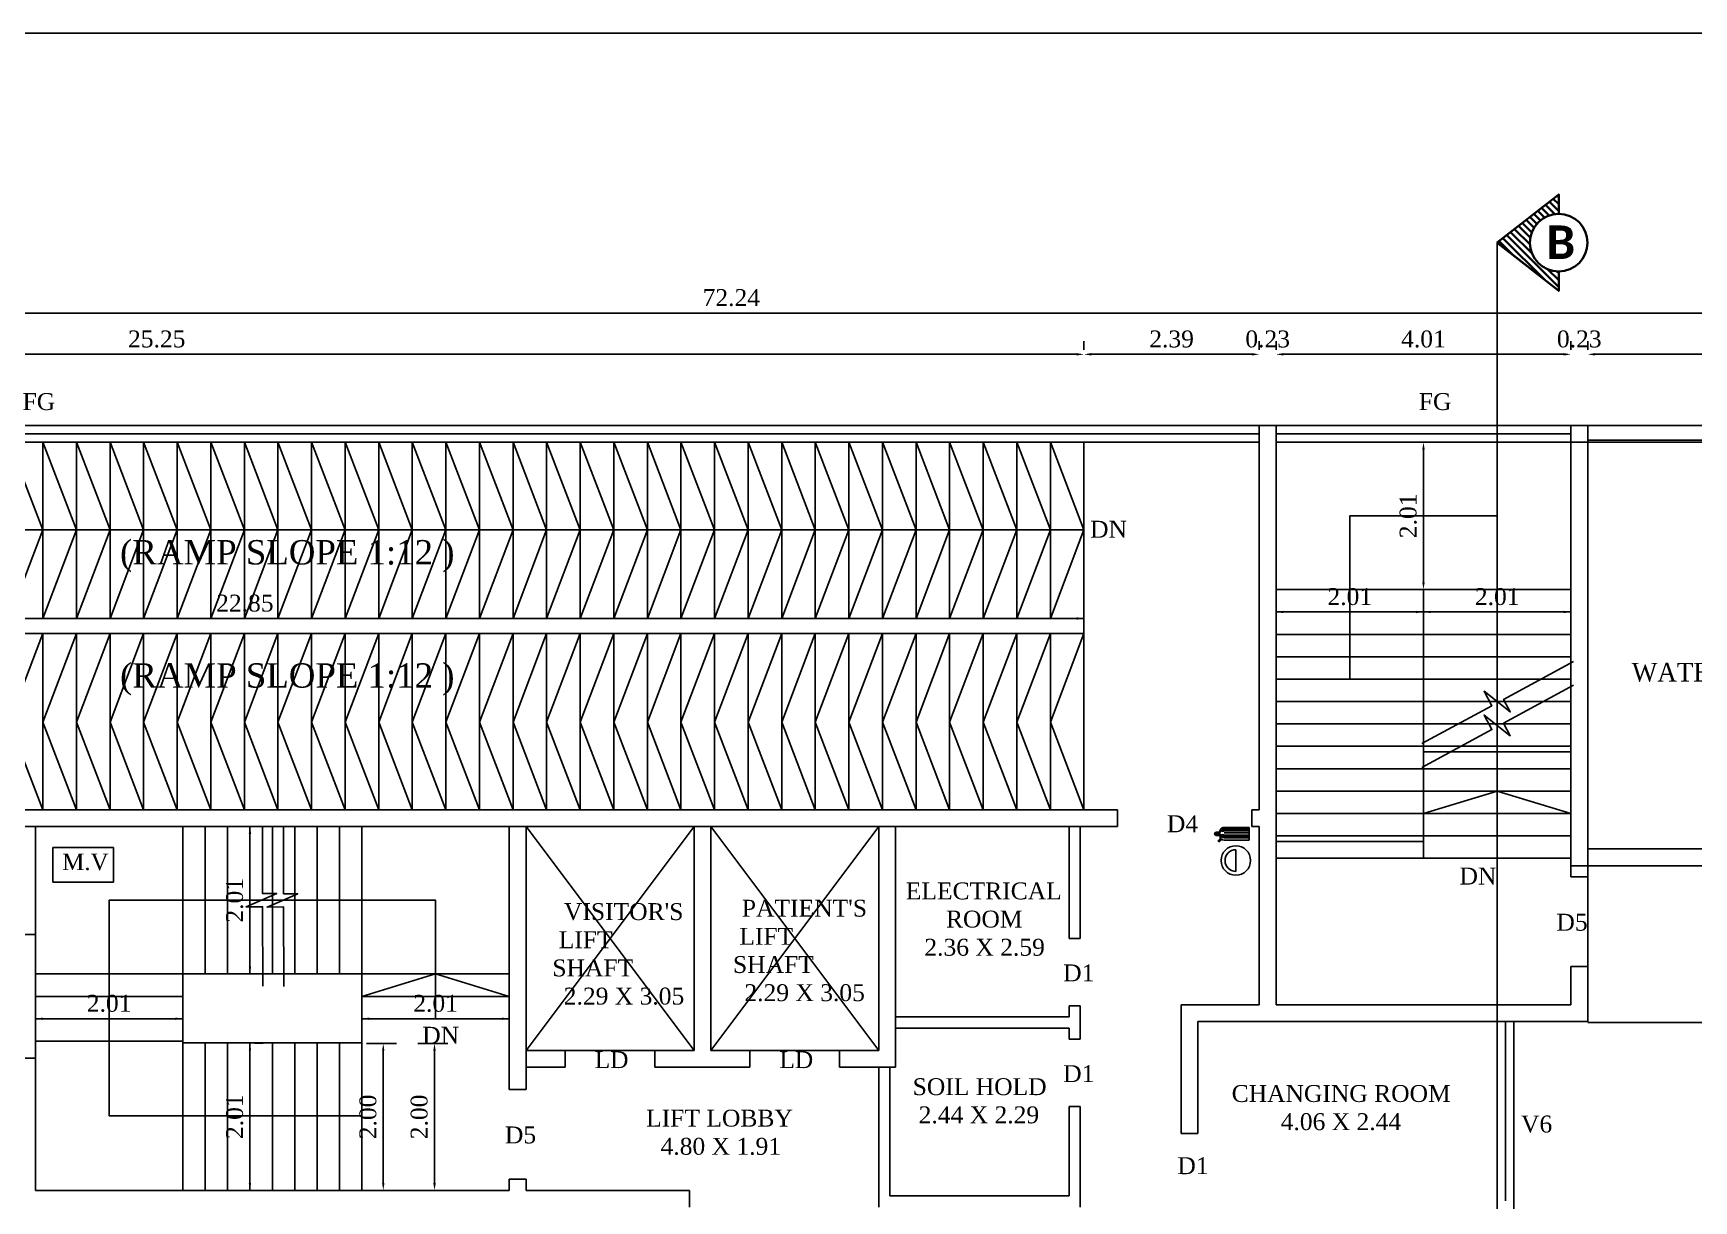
# Model space of a CAD drawing. Header units: metres. Extents: x 2754 to 3501, y 1112 to 1514.
# Drawn here: x 3246.18 to 3268.79, y 1430.01 to 1445.9 of the extents above; entities that cross this region are included whole.
import ezdxf
from ezdxf.enums import TextEntityAlignment as Align
from ezdxf.lldxf.tags import DXFTag

# ---------------------------------------------------------------- set-up
doc = ezdxf.new("R2010")
doc.units = ezdxf.units.M
for name, pattern in [('CENTER2', [1.125, 0.75, -0.125, 0.125, -0.125]), ('CONTINULUS', [0]), ('Demolished', [4.8, 3.2, -1.6])]:
    doc.linetypes.add(name, pattern=pattern)
for name, color, linetype in [('01-BRICK WALL', 1, 'Continuous'), ('A-WALL', 2, 'Continuous'), ('AR -DOOR', 2, 'Continuous'), ('AR-HIDDEN', 2, 'DASHED'), ('AR-THIN', 8, 'Continuous'), ('AR-WALL', 7, 'Continuous'), ('BLK_1_FLR_3_EXIT_WIDTH_DOOR', 2, 'Continuous'), ('BLK_1_FLR_4_BLT_UP_AREA', 1, 'Continuous'), ('BLK_1_FLR_4_EXIT_WIDTH_STAIR', 1, 'Continuous'), ('BLK_1_FLR_4_FIRESTAIR_1', 1, 'Continuous'), ('BLK_1_FLR_4_LIFT_1', 30, 'Continuous'), ('BLK_1_FLR_4_LIFT_2', 30, 'Continuous'), ('FLOOR-BF1', 7, 'Continuous'), ('WATER_TANK_CALCULATION', 150, 'Continuous')]:
    doc.layers.add(name, color=color, linetype=linetype)
doc.layers.add('Wall', color=4, linetype='Continuous', lineweight=35)
doc.styles.add('ANAND', font='times.ttf')
doc.styles.add('B', font='romantic.ttf')
doc.styles.add('ED', font='romantic.ttf', dxfattribs={"width": 0.96})
doc.styles.add('MtXpl_Calibri', font='calibrib.ttf')
tags = doc.linetypes.add('DASHED', pattern=[0.75, 0.5, -0.25]).pattern_tags.tags
tags[6:7] = [DXFTag(74, 4), DXFTag(75, 0), DXFTag(340, '0'), DXFTag(46, 1.0), DXFTag(50, 0.0), DXFTag(44, 0.0), DXFTag(45, 0.0)]
tags[4:5] = [DXFTag(74, 4), DXFTag(75, 0), DXFTag(340, '0'), DXFTag(46, 1.0), DXFTag(50, 0.0), DXFTag(44, 0.0), DXFTag(45, 0.0)]
doc.dimstyles.new('V1', dxfattribs={"dimtxt": 0.23, "dimasz": 0.1, "dimexe": 0.18, "dimexo": 0.0625, "dimgap": 0.09, "dimtad": 1, "dimzin": 0, "dimdsep": 46, "dimtxsty": 'ANAND', "dimcen": 0.09, "dimadec": 0, "dimazin": 0, "dimtfac": 1, "dimtix": 1, "dimtofl": 0, "dimtmove": 2, "dimatfit": 0, "dimfxl": 0, "dimtolj": 1, "dimtzin": 0, "dimarcsym": 0})

# ---------------------------------------------------------------- blocks, each defined once
blk = doc.blocks.new('*D198')
at = {"color": 0, "lineweight": -2}
for p, q in [((3235.239, 1441.595), (3235.239, 1441.712)), ((3260.487, 1441.595), (3260.487, 1441.712)), ((3235.339, 1441.532), (3260.387, 1441.532))]:
    blk.add_line(p, q, dxfattribs=at)
at = {"color": 0}
for points in [[(3235.339, 1441.549), (3235.339, 1441.515), (3235.239, 1441.532)], [(3260.387, 1441.549), (3260.387, 1441.515), (3260.487, 1441.532)]]:
    blk.add_solid(points, dxfattribs=at)
at = {"layer": 'Defpoints', "color": 0}
for p in [(3235.239, 1441.532), (3260.487, 1441.532), (3260.487, 1441.532)]:
    blk.add_point(p, dxfattribs=at)
at = {"color": 0, "insert": (3247.863, 1441.739), "char_height": 0.23, "attachment_point": 5, "style": 'ANAND'}
blk.add_mtext('\\A1;25.25', dxfattribs=at)
blk = doc.blocks.new('*D199')
at = {"color": 0, "lineweight": -2}
for p, q in [((3260.487, 1441.595), (3260.487, 1441.712)), ((3262.874, 1441.595), (3262.874, 1441.712)), ((3260.587, 1441.532), (3262.774, 1441.532))]:
    blk.add_line(p, q, dxfattribs=at)
at = {"color": 0}
for points in [[(3260.587, 1441.549), (3260.587, 1441.515), (3260.487, 1441.532)], [(3262.774, 1441.549), (3262.774, 1441.515), (3262.874, 1441.532)]]:
    blk.add_solid(points, dxfattribs=at)
at = {"layer": 'Defpoints', "color": 0}
for p in [(3260.487, 1441.532), (3262.874, 1441.532), (3262.874, 1441.532)]:
    blk.add_point(p, dxfattribs=at)
at = {"color": 0, "insert": (3261.68, 1441.739), "char_height": 0.23, "attachment_point": 5, "style": 'ANAND'}
blk.add_mtext('\\A1;2.39', dxfattribs=at)
blk = doc.blocks.new('*D200')
at = {"color": 0, "lineweight": -2}
for p, q in [((3262.874, 1441.595), (3262.874, 1441.712)), ((3263.103, 1441.595), (3263.103, 1441.712)), ((3262.774, 1441.532), (3262.674, 1441.532)), ((3263.203, 1441.532), (3263.303, 1441.532))]:
    blk.add_line(p, q, dxfattribs=at)
at = {"color": 0}
for points in [[(3262.774, 1441.549), (3262.774, 1441.515), (3262.874, 1441.532)], [(3263.203, 1441.549), (3263.203, 1441.515), (3263.103, 1441.532)]]:
    blk.add_solid(points, dxfattribs=at)
at = {"layer": 'Defpoints', "color": 0}
for p in [(3262.874, 1441.532), (3263.103, 1441.532), (3263.103, 1441.532)]:
    blk.add_point(p, dxfattribs=at)
at = {"color": 0, "insert": (3262.988, 1441.739), "char_height": 0.23, "attachment_point": 5, "style": 'ANAND'}
blk.add_mtext('\\A1;0.23', dxfattribs=at)
blk = doc.blocks.new('*D201')
at = {"color": 0, "lineweight": -2}
for p, q in [((3263.103, 1441.595), (3263.103, 1441.712)), ((3267.116, 1441.595), (3267.116, 1441.712)), ((3263.203, 1441.532), (3267.016, 1441.532))]:
    blk.add_line(p, q, dxfattribs=at)
at = {"color": 0}
for points in [[(3263.203, 1441.549), (3263.203, 1441.515), (3263.103, 1441.532)], [(3267.016, 1441.549), (3267.016, 1441.515), (3267.116, 1441.532)]]:
    blk.add_solid(points, dxfattribs=at)
at = {"layer": 'Defpoints', "color": 0}
for p in [(3263.103, 1441.532), (3267.116, 1441.532), (3267.116, 1441.532)]:
    blk.add_point(p, dxfattribs=at)
at = {"color": 0, "insert": (3265.109, 1441.739), "char_height": 0.23, "attachment_point": 5, "style": 'ANAND'}
blk.add_mtext('\\A1;4.01', dxfattribs=at)
blk = doc.blocks.new('*D202')
at = {"color": 0, "lineweight": -2}
for p, q in [((3267.116, 1441.595), (3267.116, 1441.712)), ((3267.345, 1441.595), (3267.345, 1441.712)), ((3267.016, 1441.532), (3266.916, 1441.532)), ((3267.445, 1441.532), (3267.545, 1441.532))]:
    blk.add_line(p, q, dxfattribs=at)
at = {"color": 0}
for points in [[(3267.016, 1441.549), (3267.016, 1441.515), (3267.116, 1441.532)], [(3267.445, 1441.549), (3267.445, 1441.515), (3267.345, 1441.532)]]:
    blk.add_solid(points, dxfattribs=at)
at = {"layer": 'Defpoints', "color": 0}
for p in [(3267.116, 1441.532), (3267.345, 1441.532), (3267.345, 1441.532)]:
    blk.add_point(p, dxfattribs=at)
at = {"color": 0, "insert": (3267.23, 1441.739), "char_height": 0.23, "attachment_point": 5, "style": 'ANAND'}
blk.add_mtext('\\A1;0.23', dxfattribs=at)
blk = doc.blocks.new('*D203')
at = {"color": 0, "lineweight": -2}
for p, q in [((3267.345, 1441.595), (3267.345, 1441.712)), ((3291.602, 1441.595), (3291.602, 1441.712)), ((3267.445, 1441.532), (3291.502, 1441.532))]:
    blk.add_line(p, q, dxfattribs=at)
at = {"color": 0}
for points in [[(3267.445, 1441.549), (3267.445, 1441.515), (3267.345, 1441.532)], [(3291.502, 1441.549), (3291.502, 1441.515), (3291.602, 1441.532)]]:
    blk.add_solid(points, dxfattribs=at)
at = {"layer": 'Defpoints', "color": 0}
for p in [(3267.345, 1441.532), (3291.602, 1441.532), (3291.602, 1441.532)]:
    blk.add_point(p, dxfattribs=at)
at = {"color": 0, "insert": (3279.473, 1441.739), "char_height": 0.23, "attachment_point": 5, "style": 'ANAND'}
blk.add_mtext('\\A1;24.26', dxfattribs=at)
blk = doc.blocks.new('*D205')
at = {"color": 0, "lineweight": -2}
for p, q in [((3219.567, 1442.157), (3219.567, 1442.274)), ((3291.805, 1442.157), (3291.805, 1442.274)), ((3219.667, 1442.094), (3291.705, 1442.094))]:
    blk.add_line(p, q, dxfattribs=at)
at = {"color": 0}
for points in [[(3219.667, 1442.111), (3219.667, 1442.078), (3219.567, 1442.094)], [(3291.705, 1442.111), (3291.705, 1442.078), (3291.805, 1442.094)]]:
    blk.add_solid(points, dxfattribs=at)
at = {"layer": 'Defpoints', "color": 0}
for p in [(3219.567, 1442.094), (3291.805, 1442.094), (3291.805, 1442.094)]:
    blk.add_point(p, dxfattribs=at)
at = {"color": 0, "insert": (3255.686, 1442.302), "char_height": 0.23, "attachment_point": 5, "style": 'ANAND'}
blk.add_mtext('\\A1;72.24', dxfattribs=at)
blk = doc.blocks.new('*D420')
at = {"color": 0, "lineweight": -2}
for p, q in [((3263.103, 1438.087), (3263.103, 1438.205)), ((3265.109, 1438.087), (3265.109, 1438.205)), ((3265.009, 1438.025), (3263.203, 1438.025))]:
    blk.add_line(p, q, dxfattribs=at)
at = {"color": 0}
for points in [[(3263.203, 1438.041), (3263.203, 1438.008), (3263.103, 1438.025)], [(3265.009, 1438.041), (3265.009, 1438.008), (3265.109, 1438.025)]]:
    blk.add_solid(points, dxfattribs=at)
at = {"layer": 'Defpoints', "color": 0}
for p in [(3263.103, 1438.025), (3263.103, 1438.025), (3265.109, 1438.025)]:
    blk.add_point(p, dxfattribs=at)
at = {"color": 0, "insert": (3264.106, 1438.232), "char_height": 0.23, "attachment_point": 5, "style": 'ANAND'}
blk.add_mtext('\\A1;2.01', dxfattribs=at)
blk = doc.blocks.new('*D421')
at = {"color": 0, "lineweight": -2}
for p, q in [((3265.109, 1438.087), (3265.109, 1438.205)), ((3267.116, 1438.087), (3267.116, 1438.205)), ((3265.209, 1438.025), (3267.016, 1438.025))]:
    blk.add_line(p, q, dxfattribs=at)
at = {"color": 0}
for points in [[(3265.209, 1438.041), (3265.209, 1438.008), (3265.109, 1438.025)], [(3267.016, 1438.041), (3267.016, 1438.008), (3267.116, 1438.025)]]:
    blk.add_solid(points, dxfattribs=at)
at = {"layer": 'Defpoints', "color": 0}
for p in [(3265.109, 1438.025), (3267.116, 1438.025), (3267.116, 1438.025)]:
    blk.add_point(p, dxfattribs=at)
at = {"color": 0, "insert": (3266.113, 1438.232), "char_height": 0.23, "attachment_point": 5, "style": 'ANAND'}
blk.add_mtext('\\A1;2.01', dxfattribs=at)
blk = doc.blocks.new('*D422')
at = {"color": 0, "lineweight": -2}
for p, q in [((3265.109, 1438.429), (3265.109, 1440.236)), ((3265.172, 1440.336), (3265.289, 1440.336)), ((3265.172, 1438.329), (3265.289, 1438.329))]:
    blk.add_line(p, q, dxfattribs=at)
at = {"color": 0}
for points in [[(3265.093, 1440.236), (3265.126, 1440.236), (3265.109, 1440.336)], [(3265.093, 1438.429), (3265.126, 1438.429), (3265.109, 1438.329)]]:
    blk.add_solid(points, dxfattribs=at)
at = {"layer": 'Defpoints', "color": 0}
for p in [(3265.109, 1440.336), (3265.109, 1440.336), (3265.109, 1438.329)]:
    blk.add_point(p, dxfattribs=at)
at = {"color": 0, "insert": (3264.902, 1439.333), "char_height": 0.23, "attachment_point": 5, "rotation": 90, "style": 'ANAND'}
blk.add_mtext('\\A1;2.01', dxfattribs=at)
blk = doc.blocks.new('*D423')
at = {"color": 0, "lineweight": -2}
for p, q in [((3249.133, 1432.057), (3249.133, 1430.251)), ((3249.195, 1432.157), (3249.313, 1432.157)), ((3249.195, 1430.151), (3249.313, 1430.151))]:
    blk.add_line(p, q, dxfattribs=at)
at = {"color": 0}
for points in [[(3249.116, 1432.057), (3249.149, 1432.057), (3249.133, 1432.157)], [(3249.116, 1430.251), (3249.149, 1430.251), (3249.133, 1430.151)]]:
    blk.add_solid(points, dxfattribs=at)
at = {"layer": 'Defpoints', "color": 0}
for p in [(3249.133, 1432.157), (3249.133, 1430.151), (3249.133, 1430.151)]:
    blk.add_point(p, dxfattribs=at)
at = {"color": 0, "insert": (3248.925, 1431.154), "char_height": 0.23, "attachment_point": 5, "rotation": 90, "style": 'ANAND'}
blk.add_mtext('\\A1;2.01', dxfattribs=at)
blk = doc.blocks.new('*D424')
at = {"color": 0, "lineweight": -2}
for p, q in [((3249.133, 1433.197), (3249.133, 1435.004)), ((3249.195, 1435.104), (3249.313, 1435.104)), ((3249.195, 1433.097), (3249.313, 1433.097))]:
    blk.add_line(p, q, dxfattribs=at)
at = {"color": 0}
for points in [[(3249.116, 1435.004), (3249.149, 1435.004), (3249.133, 1435.104)], [(3249.116, 1433.197), (3249.149, 1433.197), (3249.133, 1433.097)]]:
    blk.add_solid(points, dxfattribs=at)
at = {"layer": 'Defpoints', "color": 0}
for p in [(3249.133, 1435.104), (3249.133, 1435.104), (3249.133, 1433.097)]:
    blk.add_point(p, dxfattribs=at)
at = {"color": 0, "insert": (3248.925, 1434.1), "char_height": 0.23, "attachment_point": 5, "rotation": 90, "style": 'ANAND'}
blk.add_mtext('\\A1;2.01', dxfattribs=at)
blk = doc.blocks.new('*D425')
at = {"color": 0, "lineweight": -2}
for p, q in [((3246.212, 1432.55), (3246.212, 1432.667)), ((3248.218, 1432.55), (3248.218, 1432.667)), ((3248.118, 1432.487), (3246.312, 1432.487))]:
    blk.add_line(p, q, dxfattribs=at)
at = {"color": 0}
for points in [[(3246.312, 1432.504), (3246.312, 1432.471), (3246.212, 1432.487)], [(3248.118, 1432.504), (3248.118, 1432.471), (3248.218, 1432.487)]]:
    blk.add_solid(points, dxfattribs=at)
at = {"layer": 'Defpoints', "color": 0}
for p in [(3246.212, 1432.487), (3246.212, 1432.487), (3248.218, 1432.487)]:
    blk.add_point(p, dxfattribs=at)
at = {"color": 0, "insert": (3247.215, 1432.695), "char_height": 0.23, "attachment_point": 5, "style": 'ANAND'}
blk.add_mtext('\\A1;2.01', dxfattribs=at)
blk = doc.blocks.new('*D426')
at = {"color": 0, "lineweight": -2}
for p, q in [((3250.657, 1432.55), (3250.657, 1432.667)), ((3252.663, 1432.55), (3252.663, 1432.667)), ((3252.563, 1432.487), (3250.757, 1432.487))]:
    blk.add_line(p, q, dxfattribs=at)
at = {"color": 0}
for points in [[(3250.757, 1432.504), (3250.757, 1432.471), (3250.657, 1432.487)], [(3252.563, 1432.504), (3252.563, 1432.471), (3252.663, 1432.487)]]:
    blk.add_solid(points, dxfattribs=at)
at = {"layer": 'Defpoints', "color": 0}
for p in [(3250.657, 1432.487), (3250.657, 1432.487), (3252.663, 1432.487)]:
    blk.add_point(p, dxfattribs=at)
at = {"color": 0, "insert": (3251.66, 1432.695), "char_height": 0.23, "attachment_point": 5, "style": 'ANAND'}
blk.add_mtext('\\A1;2.01', dxfattribs=at)
blk = doc.blocks.new('*D430')
at = {"color": 0, "lineweight": -2}
for p, q in [((3237.639, 1437.998), (3237.639, 1438.116)), ((3260.487, 1437.998), (3260.487, 1438.116)), ((3237.739, 1437.936), (3260.387, 1437.936))]:
    blk.add_line(p, q, dxfattribs=at)
at = {"color": 0}
for points in [[(3237.739, 1437.953), (3237.739, 1437.919), (3237.639, 1437.936)], [(3260.387, 1437.953), (3260.387, 1437.919), (3260.487, 1437.936)]]:
    blk.add_solid(points, dxfattribs=at)
at = {"layer": 'Defpoints', "color": 0}
for p in [(3237.639, 1437.936, 0), (3260.487, 1437.936, 0), (3260.487, 1437.936)]:
    blk.add_point(p, dxfattribs=at)
at = {"color": 0, "insert": (3249.063, 1438.143), "char_height": 0.23, "attachment_point": 5, "style": 'ANAND'}
blk.add_mtext('\\A1;22.85', dxfattribs=at)
blk = doc.blocks.new('*D112')
at = {"layer": 'BLK_1_FLR_4_EXIT_WIDTH_STAIR', "color": 0, "lineweight": -2}
for p, q in [((3250.719, 1432.151), (3251.127, 1432.151)), ((3250.947, 1430.251), (3250.947, 1432.051)), ((3250.719, 1430.151), (3251.127, 1430.151))]:
    blk.add_line(p, q, dxfattribs=at)
at = {"layer": 'BLK_1_FLR_4_EXIT_WIDTH_STAIR', "color": 0}
for points in [[(3250.931, 1432.051), (3250.964, 1432.051), (3250.947, 1432.151)], [(3250.931, 1430.251), (3250.964, 1430.251), (3250.947, 1430.151)]]:
    blk.add_solid(points, dxfattribs=at)
at = {"layer": 'Defpoints', "color": 0}
for p in [(3250.657, 1432.151), (3250.947, 1432.151), (3250.657, 1430.151)]:
    blk.add_point(p, dxfattribs=at)
at = {"layer": 'BLK_1_FLR_4_EXIT_WIDTH_STAIR', "color": 0, "insert": (3250.74, 1431.151), "char_height": 0.23, "attachment_point": 5, "rotation": 90, "style": 'ANAND'}
blk.add_mtext('\\A1;2.00', dxfattribs=at)
blk = doc.blocks.new('*D113')
at = {"layer": 'BLK_1_FLR_3_EXIT_WIDTH_DOOR', "color": 0, "lineweight": -2}
for p, q in [((3251.417, 1432.151), (3251.825, 1432.151)), ((3251.645, 1430.251), (3251.645, 1432.051)), ((3251.417, 1430.151), (3251.825, 1430.151))]:
    blk.add_line(p, q, dxfattribs=at)
at = {"layer": 'BLK_1_FLR_3_EXIT_WIDTH_DOOR', "color": 0}
for points in [[(3251.628, 1432.051), (3251.662, 1432.051), (3251.645, 1432.151)], [(3251.628, 1430.251), (3251.662, 1430.251), (3251.645, 1430.151)]]:
    blk.add_solid(points, dxfattribs=at)
at = {"layer": 'Defpoints', "color": 0}
for p in [(3251.355, 1432.151), (3251.645, 1432.151), (3251.355, 1430.151)]:
    blk.add_point(p, dxfattribs=at)
at = {"layer": 'BLK_1_FLR_3_EXIT_WIDTH_DOOR', "color": 0, "insert": (3251.438, 1431.151), "char_height": 0.23, "attachment_point": 5, "rotation": 90, "style": 'ANAND'}
blk.add_mtext('\\A1;2.00', dxfattribs=at)

msp = doc.modelspace()

# ---------------------------------------------------------------- hatches: boundary and pattern name
at = {"layer": 'Wall', "linetype": 'CONTINULUS'}
h = msp.add_hatch(dxfattribs=at)
h.set_pattern_fill('ANSI31', color=256, scale=0.531441, angle=270)
h.set_pattern_definition([(315, (-5469.46789, 11424.50134), (0.04697319186, 0.04697319186), [])])
h.paths.add_polyline_path([(3266.95103, 1442.39425), (3266.95103, 1442.65997, -1), (3266.95103, 1443.44392), (3266.95103, 1443.70964), (3266.11265, 1443.05353)])

# ---------------------------------------------------------------- linework, layer by layer
at = {"linetype": 'CENTER2', "ltscale": 25}
msp.add_line((3266.11265, 1443.05037, 0), (3266.11265, 1416.02853, 0), dxfattribs=at)
for p, q in [((3262.33535, 1435.01048, 0), (3262.28714, 1435.01048, 0)), ((3262.33536, 1434.99831, 0), (3262.28714, 1434.9983, 0)), ((3262.33537, 1435.0262, 0), (3262.28716, 1435.0262, 0)), ((3262.33538, 1434.98262, 0), (3262.28716, 1434.98262, 0)), ((3262.34759, 1434.93973, 0), (3262.3137, 1434.90584, 0)), ((3262.3524, 1434.93427, 0), (3262.31875, 1434.90062, 0)), ((3262.35786, 1434.92946, 0), (3262.3238, 1434.8954, 0)), ((3262.33537, 1435.03347, 0), (3262.33538, 1434.97536, 0)), ((3262.39347, 1435.09158, 0), (3262.73818, 1435.09162, 0)), ((3262.39347, 1435.08428, 0), (3262.73818, 1435.08431, 0)), ((3262.39347, 1435.06723, 0), (3262.73818, 1435.06727, 0)), ((3262.39348, 1435.04654, 0), (3262.73819, 1435.04658, 0)), ((3262.39348, 1435.01733, 0), (3262.73819, 1435.01737, 0)), ((3262.39348, 1435.01733, 0), (3262.73819, 1435.01737, 0)), ((3262.39348, 1434.98812, 0), (3262.73819, 1434.98816, 0)), ((3262.39348, 1434.96743, 0), (3262.7382, 1434.96747, 0)), ((3262.39349, 1434.95039, 0), (3262.7382, 1434.95043, 0)), ((3262.39349, 1434.91726, 0), (3262.7382, 1434.9173, 0)), ((3262.7382, 1434.9173, 0), (3262.73818, 1435.09162, 0)), ((3262.3137, 1434.90584, 0), (3262.3238, 1434.8954, 0)), ((3262.55495, 1434.49357, 0), (3262.55492, 1434.78846, 0))]:
    msp.add_line(p, q)
at = {"color": 7, "elevation": 0}
for points in [[(3213.89741, 1445.90328), (3297.33367, 1445.90328), (3297.33367, 1377.14689), (3213.89741, 1377.14689)], [(3267.11595, 1440.33593), (3267.34455, 1440.33593), (3267.34455, 1440.56453), (3267.11595, 1440.56453)]]:
    msp.add_lwpolyline(points, close=True, dxfattribs=at)
at = {"color": 7, "linetype": 'Demolished'}
msp.add_lwpolyline([(3246.44802, 1434.82051), (3247.27674, 1434.82051), (3247.27674, 1434.34633), (3246.44802, 1434.34633)], close=True, dxfattribs=at)
msp.add_circle((3262.55494, 1434.64102, 0), 0.20074)
for centre, radius, start, end in [((3262.28716, 1435.00441, 0), 0.02179, 90.006042, 270.006042), ((3262.39348, 1435.03347, 0), 0.05811, 90.006042, 180.006042), ((3262.39348, 1434.97537, 0), 0.05811, 180.006042, 270.006042), ((3262.39348, 1435.03347, 0), 0.0508, 90.006042, 180.006042), ((3262.39348, 1435.00119, 0), 0.0508, 180.006042, 270.006042), ((3262.39348, 1435.03347, 0), 0.03376, 90.006042, 180.006042), ((3262.39348, 1435.00119, 0), 0.03376, 180.006042, 270.006042), ((3262.39348, 1435.03347, 0), 0.01307, 90.006042, 180.006042), ((3262.39348, 1435.00119, 0), 0.01307, 180.006042, 270.006042), ((3262.55494, 1434.64102, 0), 0.14745, 90.006042, 270.006042)]:
    msp.add_arc(centre, radius, start, end)
at = {"layer": 'A-WALL', "lineweight": 30}
msp.add_line((3262.28714, 1435.01048, 0), (3262.28714, 1434.9983, 0), dxfattribs=at)
at = {"layer": 'A-WALL'}
msp.add_line((3262.03705, 1430.92357, 0), (3261.80845, 1430.92357, 0), dxfattribs=at)
at = {"layer": 'AR -DOOR'}
for p, q in [((3262.87415, 1440.45023, 0), (3235.23895, 1440.45023, 0)), ((3263.10275, 1440.45023, 0), (3267.11595, 1440.45023, 0)), ((3266.2264, 1430.00917, 0), (3266.2264, 1432.44757, 0))]:
    msp.add_line(p, q, dxfattribs=at)
at = {"layer": 'AR-HIDDEN', "ltscale": 0.25}
for p, q in [((3252.89195, 1435.10353, 0), (3255.17795, 1432.05553, 0)), ((3252.89195, 1432.05553, 0), (3255.17795, 1435.10353, 0)), ((3257.69255, 1435.10353, 0), (3255.40655, 1432.05553, 0)), ((3257.69255, 1432.05553, 0), (3255.40655, 1435.10353, 0))]:
    msp.add_line(p, q, dxfattribs=at)
at = {"layer": 'AR-HIDDEN', "ltscale": 5}
msp.add_line((3277.78395, 1432.43653, 0), (3267.34455, 1432.43653, 0), dxfattribs=at)
at = {"layer": 'AR-HIDDEN', "ltscale": 5, "elevation": 0}
for points in [[(3273.82328, 1434.57013), (3267.11595, 1434.57013), (3267.11595, 1440.56453), (3273.82328, 1440.56453)], [(3269.78295, 1434.79873), (3267.34455, 1434.79873), (3267.34455, 1440.33593), (3273.59468, 1440.33593)]]:
    msp.add_lwpolyline(points, dxfattribs=at)
at = {"layer": 'AR-THIN'}
for p, q in [((3235.23895, 1440.56453, 0), (3262.87415, 1440.56453, 0)), ((3267.11595, 1440.56453, 0), (3263.10275, 1440.56453, 0)), ((3235.23895, 1440.33593, 0), (3262.87415, 1440.33593, 0)), ((3260.48655, 1437.93593, 0), (3260.48655, 1440.33593, 0)), ((3263.10275, 1440.33593, 0), (3267.11595, 1440.33593, 0)), ((3246.21175, 1433.63213, 0), (3246.21175, 1431.95213, 0)), ((3266.1121, 1430.00917, 0), (3266.1121, 1432.44757, 0)), ((3266.3407, 1430.00917, 0), (3266.3407, 1432.44757, 0))]:
    msp.add_line(p, q, dxfattribs=at)
at = {"layer": 'AR-THIN', "elevation": 0}
for points in [[(3245.85615, 1437.93593), (3245.85615, 1440.33593), (3246.31335, 1439.14213), (3245.85615, 1437.93593)], [(3246.31335, 1437.93593), (3246.31335, 1440.33593), (3246.77055, 1439.14213), (3246.31335, 1437.93593)], [(3246.77055, 1437.93593), (3246.77055, 1440.33593), (3247.22775, 1439.14213), (3246.77055, 1437.93593)], [(3247.22775, 1437.93593), (3247.22775, 1440.33593), (3247.68495, 1439.14213), (3247.22775, 1437.93593)], [(3247.68495, 1437.93593), (3247.68495, 1440.33593), (3248.14215, 1439.14213), (3247.68495, 1437.93593)], [(3248.14215, 1437.93593), (3248.14215, 1440.33593), (3248.59935, 1439.14213), (3248.14215, 1437.93593)], [(3248.59935, 1437.93593), (3248.59935, 1440.33593), (3249.05655, 1439.14213), (3248.59935, 1437.93593)], [(3249.05655, 1437.93593), (3249.05655, 1440.33593), (3249.51375, 1439.14213), (3249.05655, 1437.93593)], [(3249.51375, 1437.93593), (3249.51375, 1440.33593), (3249.97095, 1439.14213), (3249.51375, 1437.93593)], [(3249.97095, 1437.93593), (3249.97095, 1440.33593), (3250.42815, 1439.14213), (3249.97095, 1437.93593)], [(3250.42815, 1437.93593), (3250.42815, 1440.33593), (3250.88535, 1439.14213), (3250.42815, 1437.93593)], [(3250.88535, 1437.93593), (3250.88535, 1440.33593), (3251.34255, 1439.14213), (3250.88535, 1437.93593)], [(3251.34255, 1437.93593), (3251.34255, 1440.33593), (3251.79975, 1439.14213), (3251.34255, 1437.93593)], [(3251.79975, 1437.93593), (3251.79975, 1440.33593), (3252.25695, 1439.14213), (3251.79975, 1437.93593)], [(3252.25695, 1437.93593), (3252.25695, 1440.33593), (3252.71415, 1439.14213), (3252.25695, 1437.93593)], [(3252.71415, 1437.93593), (3252.71415, 1440.33593), (3253.17135, 1439.14213), (3252.71415, 1437.93593)], [(3253.17135, 1437.93593), (3253.17135, 1440.33593), (3253.62855, 1439.14213), (3253.17135, 1437.93593)], [(3253.62855, 1437.93593), (3253.62855, 1440.33593), (3254.08575, 1439.14213), (3253.62855, 1437.93593)], [(3254.08575, 1437.93593), (3254.08575, 1440.33593), (3254.54295, 1439.14213), (3254.08575, 1437.93593)], [(3254.54295, 1437.93593), (3254.54295, 1440.33593), (3255.00015, 1439.14213), (3254.54295, 1437.93593)], [(3255.00015, 1437.93593), (3255.00015, 1440.33593), (3255.45735, 1439.14213), (3255.00015, 1437.93593)], [(3255.45735, 1437.93593), (3255.45735, 1440.33593), (3255.91455, 1439.14213), (3255.45735, 1437.93593)], [(3255.91455, 1437.93593), (3255.91455, 1440.33593), (3256.37175, 1439.14213), (3255.91455, 1437.93593)], [(3256.37175, 1437.93593), (3256.37175, 1440.33593), (3256.82895, 1439.14213), (3256.37175, 1437.93593)], [(3256.82895, 1437.93593), (3256.82895, 1440.33593), (3257.28615, 1439.14213), (3256.82895, 1437.93593)], [(3257.28615, 1437.93593), (3257.28615, 1440.33593), (3257.74335, 1439.14213), (3257.28615, 1437.93593)], [(3257.74335, 1437.93593), (3257.74335, 1440.33593), (3258.20055, 1439.14213), (3257.74335, 1437.93593)], [(3258.20055, 1437.93593), (3258.20055, 1440.33593), (3258.65775, 1439.14213), (3258.20055, 1437.93593)], [(3258.65775, 1437.93593), (3258.65775, 1440.33593), (3259.11495, 1439.14213), (3258.65775, 1437.93593)], [(3259.11495, 1437.93593), (3259.11495, 1440.33593), (3259.57215, 1439.14213), (3259.11495, 1437.93593)], [(3259.57215, 1437.93593), (3259.57215, 1440.33593), (3260.02935, 1439.14213), (3259.57215, 1437.93593)], [(3260.02935, 1437.93593), (3260.02935, 1440.33593), (3260.48655, 1439.14213), (3260.02935, 1437.93593)], [(3266.11265, 1434.67173), (3266.11265, 1439.33263), (3264.10605, 1439.33263), (3264.10605, 1437.11013)], [(3260.48655, 1439.14213), (3236.43275, 1439.14213), (3236.43275, 1436.52593), (3241.74135, 1436.52593)], [(3246.31335, 1437.73213), (3246.31335, 1435.33213), (3245.85615, 1436.52593), (3246.31335, 1437.73213)], [(3246.77055, 1437.73213), (3246.77055, 1435.33213), (3246.31335, 1436.52593), (3246.77055, 1437.73213)], [(3247.22775, 1437.73213), (3247.22775, 1435.33213), (3246.77055, 1436.52593), (3247.22775, 1437.73213)], [(3247.68495, 1437.73213), (3247.68495, 1435.33213), (3247.22775, 1436.52593), (3247.68495, 1437.73213)], [(3248.14215, 1437.73213), (3248.14215, 1435.33213), (3247.68495, 1436.52593), (3248.14215, 1437.73213)], [(3248.59935, 1437.73213), (3248.59935, 1435.33213), (3248.14215, 1436.52593), (3248.59935, 1437.73213)], [(3249.05655, 1437.73213), (3249.05655, 1435.33213), (3248.59935, 1436.52593), (3249.05655, 1437.73213)], [(3249.51375, 1437.73213), (3249.51375, 1435.33213), (3249.05655, 1436.52593), (3249.51375, 1437.73213)], [(3249.97095, 1437.73213), (3249.97095, 1435.33213), (3249.51375, 1436.52593), (3249.97095, 1437.73213)], [(3250.42815, 1437.73213), (3250.42815, 1435.33213), (3249.97095, 1436.52593), (3250.42815, 1437.73213)], [(3250.88535, 1437.73213), (3250.88535, 1435.33213), (3250.42815, 1436.52593), (3250.88535, 1437.73213)], [(3251.34255, 1437.73213), (3251.34255, 1435.33213), (3250.88535, 1436.52593), (3251.34255, 1437.73213)], [(3251.79975, 1437.73213), (3251.79975, 1435.33213), (3251.34255, 1436.52593), (3251.79975, 1437.73213)], [(3252.25695, 1437.73213), (3252.25695, 1435.33213), (3251.79975, 1436.52593), (3252.25695, 1437.73213)], [(3252.71415, 1437.73213), (3252.71415, 1435.33213), (3252.25695, 1436.52593), (3252.71415, 1437.73213)], [(3253.17135, 1437.73213), (3253.17135, 1435.33213), (3252.71415, 1436.52593), (3253.17135, 1437.73213)], [(3253.62855, 1437.73213), (3253.62855, 1435.33213), (3253.17135, 1436.52593), (3253.62855, 1437.73213)], [(3254.08575, 1437.73213), (3254.08575, 1435.33213), (3253.62855, 1436.52593), (3254.08575, 1437.73213)], [(3254.54295, 1437.73213), (3254.54295, 1435.33213), (3254.08575, 1436.52593), (3254.54295, 1437.73213)], [(3255.00015, 1437.73213), (3255.00015, 1435.33213), (3254.54295, 1436.52593), (3255.00015, 1437.73213)], [(3255.45735, 1437.73213), (3255.45735, 1435.33213), (3255.00015, 1436.52593), (3255.45735, 1437.73213)], [(3255.91455, 1437.73213), (3255.91455, 1435.33213), (3255.45735, 1436.52593), (3255.91455, 1437.73213)], [(3256.37175, 1437.73213), (3256.37175, 1435.33213), (3255.91455, 1436.52593), (3256.37175, 1437.73213)], [(3256.82895, 1437.73213), (3256.82895, 1435.33213), (3256.37175, 1436.52593), (3256.82895, 1437.73213)], [(3257.28615, 1437.73213), (3257.28615, 1435.33213), (3256.82895, 1436.52593), (3257.28615, 1437.73213)], [(3257.74335, 1437.73213), (3257.74335, 1435.33213), (3257.28615, 1436.52593), (3257.74335, 1437.73213)], [(3258.20055, 1437.73213), (3258.20055, 1435.33213), (3257.74335, 1436.52593), (3258.20055, 1437.73213)], [(3258.65775, 1437.73213), (3258.65775, 1435.33213), (3258.20055, 1436.52593), (3258.65775, 1437.73213)], [(3259.11495, 1437.73213), (3259.11495, 1435.33213), (3258.65775, 1436.52593), (3259.11495, 1437.73213)], [(3259.57215, 1437.73213), (3259.57215, 1435.33213), (3259.11495, 1436.52593), (3259.57215, 1437.73213)], [(3260.02935, 1437.73213), (3260.02935, 1435.33213), (3259.57215, 1436.52593), (3260.02935, 1437.73213)], [(3260.48655, 1437.73213), (3260.48655, 1435.33213), (3260.02935, 1436.52593), (3260.48655, 1437.73213)], [(3267.15104, 1437.35163), (3266.19889, 1436.83498), (3266.29141, 1436.66446), (3265.93388, 1436.94619), (3266.04078, 1436.74919), (3265.08863, 1436.23253)], [(3267.15104, 1437.02661), (3266.19889, 1436.50995), (3266.29141, 1436.33944), (3265.93388, 1436.62117), (3266.04078, 1436.42416), (3265.08863, 1435.90751)], [(3267.11595, 1435.28133), (3266.11265, 1435.58613), (3265.10935, 1435.28133)], [(3249.30377, 1435.10353), (3249.30377, 1434.19167), (3249.49777, 1434.19239), (3249.0803, 1434.01096), (3249.30444, 1434.01179), (3249.30843, 1432.9285)], [(3249.59002, 1435.10353), (3249.59002, 1434.18907), (3249.78402, 1434.18979), (3249.36655, 1434.00836), (3249.59068, 1434.00919), (3249.59468, 1432.9259)], [(3251.66005, 1432.48733), (3251.66005, 1434.10023), (3247.21505, 1434.10023), (3247.21505, 1431.16653), (3250.65675, 1431.16653)], [(3250.65675, 1432.79213), (3251.66005, 1433.09693), (3252.66335, 1432.79213)]]:
    msp.add_lwpolyline(points, dxfattribs=at)
at = {"layer": 'AR-WALL'}
for p, q in [((3262.87415, 1440.33593, 0), (3262.87415, 1440.56453, 0)), ((3263.10275, 1440.56453, 0), (3262.87415, 1440.56453, 0)), ((3263.10275, 1440.33593, 0), (3263.10275, 1440.56453, 0)), ((3267.34455, 1440.56453, 0), (3291.80475, 1440.56453, 0)), ((3267.34455, 1440.56453, 0), (3267.34455, 1433.19853, 0)), ((3267.34455, 1440.36133, 0), (3291.60155, 1440.36133, 0)), ((3262.87415, 1440.33593, 0), (3262.87415, 1435.33213, 0)), ((3263.10275, 1440.33593, 0), (3263.10275, 1432.67617, 0)), ((3267.11595, 1440.33593, 0), (3267.11595, 1434.41773, 0)), ((3237.63895, 1437.93593, 0), (3260.48655, 1437.93593, 0)), ((3260.48655, 1437.93593, 0), (3260.48655, 1437.73213, 0)), ((3237.63895, 1437.73213, 0), (3260.48655, 1437.73213, 0)), ((3235.23895, 1435.33213, 0), (3260.94375, 1435.33213, 0)), ((3260.94375, 1435.33213, 0), (3260.94375, 1435.10353, 0)), ((3262.77255, 1435.33213, 0), (3262.77255, 1435.10353, 0)), ((3262.77255, 1435.33213, 0), (3262.87415, 1435.33213, 0)), ((3244.45915, 1435.10353, 0), (3260.94375, 1435.10353, 0)), ((3246.21175, 1435.10353, 0), (3246.21175, 1430.15053, 0)), ((3252.66335, 1435.10353, 0), (3252.66335, 1431.52213, 0)), ((3252.89195, 1435.10353, 0), (3252.89195, 1431.52213, 0)), ((3255.17795, 1435.10353, 0), (3255.17795, 1432.05553, 0)), ((3255.40655, 1435.10353, 0), (3255.40655, 1432.05553, 0)), ((3255.40655, 1435.10353, 0), (3255.40655, 1432.05553, 0)), ((3257.69255, 1435.10353, 0), (3257.69255, 1432.05553, 0)), ((3257.92115, 1435.10353, 0), (3257.92115, 1431.82693, 0)), ((3260.28335, 1435.10353, 0), (3260.28335, 1433.57953, 0)), ((3260.43575, 1435.10353, 0), (3260.43575, 1433.57953, 0)), ((3262.77255, 1435.10353, 0), (3262.87415, 1435.10353, 0)), ((3262.87415, 1435.10353, 0), (3262.87415, 1432.67617, 0)), ((3267.11595, 1434.41773, 0), (3267.34455, 1434.41773, 0)), ((3246.21175, 1433.63213, 0), (3245.98315, 1433.63209, 0)), ((3260.28335, 1433.57953, 0), (3260.43575, 1433.57953, 0)), ((3267.11595, 1433.19853, 0), (3267.11595, 1432.67617, 0)), ((3267.11595, 1433.19853, 0), (3267.34455, 1433.19853, 0)), ((3267.34455, 1433.19853, 0), (3267.34455, 1432.44757, 0)), ((3260.28335, 1432.66513, 0), (3260.28335, 1432.51273, 0)), ((3260.28335, 1432.66513, 0), (3260.43575, 1432.66513, 0)), ((3260.43575, 1432.66513, 0), (3260.43575, 1432.20793, 0)), ((3261.80845, 1432.67617, 0), (3262.87415, 1432.67617, 0)), ((3261.80845, 1430.92357, 0), (3261.80845, 1432.67617, 0)), ((3263.10275, 1432.67617, 0), (3267.11595, 1432.67617, 0)), ((3257.92115, 1432.51273, 0), (3260.28335, 1432.51273, 0)), ((3267.34455, 1432.44757, 0), (3262.03705, 1432.44757, 0)), ((3262.03705, 1430.92357, 0), (3262.03705, 1432.44757, 0)), ((3257.92115, 1432.36033, 0), (3260.28335, 1432.36033, 0)), ((3260.28335, 1432.36033, 0), (3260.28335, 1432.20793, 0)), ((3260.28335, 1432.20793, 0), (3260.43575, 1432.20793, 0)), ((3252.89195, 1432.05553, 0), (3253.42535, 1432.05553, 0)), ((3253.42535, 1432.05553, 0), (3253.42535, 1431.82693, 0)), ((3254.64455, 1432.05553, 0), (3255.17795, 1432.05553, 0)), ((3254.64455, 1432.05553, 0), (3254.64455, 1431.82693, 0)), ((3255.40655, 1432.05553, 0), (3255.93995, 1432.05553, 0)), ((3255.93995, 1432.05553, 0), (3255.93995, 1431.82693, 0)), ((3257.15915, 1432.05553, 0), (3257.69255, 1432.05553, 0)), ((3257.15915, 1432.05553, 0), (3257.15915, 1431.82693, 0)), ((3246.21175, 1431.95213, 0), (3245.98315, 1431.95209, 0)), ((3252.89195, 1431.82693, 0), (3253.42535, 1431.82693, 0)), ((3254.64455, 1431.82693, 0), (3255.93995, 1431.82693, 0)), ((3257.15915, 1431.82693, 0), (3257.92115, 1431.82693, 0)), ((3257.69255, 1431.82693, 0), (3257.69255, 1429.92193, 0)), ((3257.84495, 1431.82693, 0), (3257.84495, 1430.07433, 0)), ((3252.66335, 1431.52213, 0), (3252.89195, 1431.52213, 0)), ((3260.28335, 1431.29353, 0), (3260.28335, 1430.07433, 0)), ((3260.28335, 1431.29353, 0), (3260.43575, 1431.29353, 0)), ((3260.43575, 1431.29353, 0), (3260.43575, 1429.92193, 0)), ((3252.66335, 1430.30293, 0), (3252.89195, 1430.30293, 0)), ((3252.66335, 1430.30293, 0), (3252.66335, 1430.15053, 0)), ((3252.89195, 1430.30293, 0), (3252.89195, 1430.15053, 0)), ((3246.21175, 1430.15053, 0), (3252.66335, 1430.15053, 0)), ((3252.89195, 1430.15053, 0), (3255.11611, 1430.15053, 0)), ((3255.11611, 1430.15053, 0), (3255.11611, 1429.92193, 0)), ((3257.84495, 1430.07433, 0), (3260.28335, 1430.07433, 0))]:
    msp.add_line(p, q, dxfattribs=at)
at = {"layer": 'AR-WALL', "color": 1}
for p, q in [((3263.10275, 1438.32933, 0), (3265.10935, 1438.32933, 0)), ((3265.10935, 1438.32933, 0), (3265.10935, 1434.67173, 0)), ((3265.10935, 1438.32933, 0), (3267.11595, 1438.32933, 0)), ((3263.10275, 1438.02453, 0), (3265.10935, 1438.02453, 0)), ((3265.10935, 1438.02453, 0), (3267.11595, 1438.02453, 0)), ((3263.10275, 1437.71973, 0), (3265.10935, 1437.71973, 0)), ((3265.10935, 1437.71973, 0), (3267.11595, 1437.71973, 0)), ((3263.10275, 1437.41493, 0), (3265.10935, 1437.41493, 0)), ((3265.10935, 1437.41493, 0), (3267.11595, 1437.41493, 0)), ((3263.10275, 1437.11013, 0), (3265.10935, 1437.11013, 0)), ((3265.10935, 1437.11013, 0), (3267.11595, 1437.11013, 0)), ((3263.10275, 1436.80533, 0), (3265.10935, 1436.80533, 0)), ((3265.10935, 1436.80533, 0), (3267.11595, 1436.80533, 0)), ((3263.10275, 1436.50053, 0), (3265.10935, 1436.50053, 0)), ((3265.10935, 1436.50053, 0), (3267.11595, 1436.50053, 0)), ((3263.10275, 1436.19573, 0), (3265.10935, 1436.19573, 0)), ((3265.10935, 1436.19573, 0), (3267.11595, 1436.19573, 0)), ((3263.10275, 1435.89093, 0), (3265.10935, 1435.89093, 0)), ((3265.10935, 1435.89093, 0), (3267.11595, 1435.89093, 0)), ((3263.10275, 1435.58613, 0), (3265.10935, 1435.58613, 0)), ((3265.10935, 1435.58613, 0), (3267.11595, 1435.58613, 0)), ((3263.10275, 1435.28133, 0), (3265.10935, 1435.28133, 0)), ((3265.10935, 1435.28133, 0), (3267.11595, 1435.28133, 0)), ((3248.21835, 1435.10353, 0), (3248.21835, 1433.09693, 0)), ((3248.52315, 1435.10353, 0), (3248.52315, 1433.09693, 0)), ((3248.82795, 1435.10353, 0), (3248.82795, 1433.09693, 0)), ((3249.13275, 1435.10353, 0), (3249.13275, 1433.09693, 0)), ((3249.43755, 1435.10353, 0), (3249.43755, 1433.09693, 0)), ((3249.74235, 1435.10353, 0), (3249.74235, 1433.09693, 0)), ((3250.04715, 1435.10353, 0), (3250.04715, 1433.09693, 0)), ((3250.35195, 1435.10353, 0), (3250.35195, 1433.09693, 0)), ((3250.65675, 1435.10353, 0), (3250.65675, 1433.09693, 0)), ((3263.10275, 1434.97653, 0), (3265.10935, 1434.97653, 0)), ((3265.10935, 1434.97653, 0), (3267.11595, 1434.97653, 0)), ((3263.10275, 1434.67173, 0), (3265.10935, 1434.67173, 0)), ((3265.10935, 1434.67173, 0), (3267.11595, 1434.67173, 0)), ((3246.21175, 1433.09693, 0), (3248.21835, 1433.09693, 0)), ((3248.21835, 1433.09693, 0), (3250.65675, 1433.09693, 0)), ((3248.21835, 1433.09693, 0), (3248.21835, 1432.15713, 0)), ((3252.66335, 1433.09693, 0), (3250.65675, 1433.09693, 0)), ((3250.65675, 1433.09693, 0), (3250.65675, 1432.15713, 0)), ((3246.21175, 1432.79213, 0), (3248.21835, 1432.79213, 0)), ((3252.66335, 1432.79213, 0), (3250.65675, 1432.79213, 0)), ((3246.21175, 1432.48733, 0), (3248.21835, 1432.48733, 0)), ((3252.66335, 1432.48733, 0), (3250.65675, 1432.48733, 0)), ((3246.21175, 1432.18253, 0), (3248.21835, 1432.18253, 0)), ((3248.21835, 1430.15053, 0), (3248.21835, 1432.15713, 0)), ((3248.21835, 1432.15713, 0), (3250.65675, 1432.15713, 0)), ((3248.52315, 1430.15053, 0), (3248.52315, 1432.15713, 0)), ((3248.82795, 1430.15053, 0), (3248.82795, 1432.15713, 0)), ((3249.13275, 1430.15053, 0), (3249.13275, 1432.15713, 0)), ((3249.43755, 1430.15053, 0), (3249.43755, 1432.15713, 0)), ((3249.74235, 1430.15053, 0), (3249.74235, 1432.15713, 0)), ((3250.04715, 1430.15053, 0), (3250.04715, 1432.15713, 0)), ((3250.35195, 1430.15053, 0), (3250.35195, 1432.15713, 0)), ((3250.65675, 1430.15053, 0), (3250.65675, 1432.15713, 0))]:
    msp.add_line(p, q, dxfattribs=at)
at = {"layer": 'BLK_1_FLR_4_BLT_UP_AREA', "color": 1, "elevation": 0}
msp.add_lwpolyline([(3219.56715, 1440.56453), (3267.34455, 1440.56453), (3267.34455, 1432.44757), (3266.3407, 1432.44757), (3266.3407, 1418.2965), (3219.56715, 1422.79783)], close=True, dxfattribs=at)
at = {"layer": 'BLK_1_FLR_4_FIRESTAIR_1', "linetype": 'Continuous', "elevation": 0}
msp.add_lwpolyline([(3263.10275, 1440.56453), (3267.11595, 1440.56453), (3267.11595, 1436.11953), (3265.10935, 1436.11953), (3265.10935, 1434.90033), (3263.10275, 1434.90033)], close=True, dxfattribs=at)
at = {"layer": 'BLK_1_FLR_4_LIFT_1', "elevation": 0}
msp.add_lwpolyline([(3252.89195, 1432.05553), (3255.17795, 1432.05553), (3255.17795, 1435.10353), (3252.89195, 1435.10353)], close=True, dxfattribs=at)
at = {"layer": 'BLK_1_FLR_4_LIFT_2', "elevation": 0}
msp.add_lwpolyline([(3255.40655, 1432.05553), (3257.69255, 1432.05553), (3257.69255, 1435.10353), (3255.40655, 1435.10353)], close=True, dxfattribs=at)
at = {"layer": 'Wall', "linetype": 'CONTINULUS'}
for p, q in [((3266.95103, 1443.70964, 4.22718), (3266.11265, 1443.05353, 0)), ((3266.95103, 1442.39425, 4.22718), (3266.11265, 1443.05037, 0))]:
    msp.add_line(p, q, dxfattribs=at)
at = {"layer": 'Wall', "linetype": 'CONTINULUS', "elevation": 4.22718}
msp.add_lwpolyline([(3266.95103, 1443.44392), (3266.95103, 1443.70964), (3266.11265, 1443.05353), (3266.95103, 1442.39425), (3266.95103, 1442.65997, -0.41421356)], format="xyb", dxfattribs=at)
at = {"layer": 'Wall', "linetype": 'CONTINULUS'}
msp.add_circle((3266.95103, 1443.05195, 4.22718), 0.39197, dxfattribs=at)
at = {"layer": 'WATER_TANK_CALCULATION', "linetype": 'ByBlock', "elevation": 0}
msp.add_lwpolyline([(3267.34455, 1440.56453), (3276.86955, 1440.56453), (3276.86955, 1434.57013), (3267.34455, 1434.57013)], close=True, dxfattribs=at)

# ---------------------------------------------------------------- texts
at = {"style": 'ANAND'}
for s, p in [('FG', (3246.25881, 1440.88817, 0)), ('FG', (3265.26781, 1440.88817, 0)), ('V6', (3266.64959, 1431.05271, 0)), ('D1', (3261.97153, 1430.48734, 0))]:
    msp.add_text(s, height=0.23, dxfattribs=at).set_placement(p, align=Align.MIDDLE)
for s, height, p in [('DN', 0.23, (3260.57085, 1439.03611, 0)), ('D4', 0.23, (3261.61665, 1435.02656, 0)), ('DN', 0.23, (3265.60006, 1434.31432, 0)), ('D5', 0.23, (3266.9191, 1433.68609, 0)), ('D1', 0.23, (3260.20422, 1432.99656, 0)), ('DN', 0.23, (3251.47842, 1432.14754, 0)), ('LD', 0.2286, (3253.82588, 1431.8151, 0)), ('LD', 0.2286, (3256.34048, 1431.8151, 0)), ('D1', 0.23, (3260.20422, 1431.62496, 0)), ('D5', 0.23, (3252.60371, 1430.79049, 0))]:
    msp.add_text(s, height=height, dxfattribs=at).set_placement(p)
at = {"color": 7, "style": 'ANAND'}
msp.add_text('M.V', height=0.225, dxfattribs=at).set_placement((3246.5753, 1434.51044))
at = {"char_height": 0.23, "attachment_point": 1, "style": 'ANAND'}
for s, insert, width in [(' ELECTRICAL \\P{\\W6.295898; }ROOM \\P{\\W2.905273; }2.36 X 2.59', (3258.06161, 1434.34239, 0), 2.0751406), ("{\\W1.820312; }VISITOR'S \\P LIFT SHAFT\\P{\\W1.787109; }2.29 X 3.05", (3253.24954, 1434.06084, 0), 1.8774766), ("{\\W1.392578; }PATIENT'S \\P LIFT SHAFT\\P{\\W1.787109; }2.29 X 3.05", (3255.70864, 1434.10737, 0), 1.8774766), ('{\\W0.201171; }SOIL HOLD \\P{\\W1.183593; }2.44 X 2.29', (3258.13366, 1431.67737, 0), 1.7827902), ('{\\W0.114257; }CHANGING ROOM \\P{\\W7.823242; }4.06 X 2.44', (3262.48579, 1431.58452, 0), 2.9150469), ('{\\W2.265507; }LIFT LOBBY\\P{\\W4.527226; }4.80 X 1.91', (3254.32934, 1431.24925, 0), 2.3256831)]:
    msp.add_mtext(s, dxfattribs=dict(at, insert=insert, width=width))
at = {"layer": '01-BRICK WALL', "style": 'MtXpl_Calibri'}
msp.add_text('B', height=0.45563, dxfattribs=at).set_placement((3266.78113, 1442.83039, 4.65884))
at = {"layer": 'FLOOR-BF1', "color": 107, "style": 'B'}
for p in [(3247.36398, 1438.67163, 0), (3247.36398, 1436.99454, 0)]:
    msp.add_text('(RAMP SLOPE 1:12 )', height=0.3318175, dxfattribs=at).set_placement(p)
at = {"layer": 'WATER_TANK_CALCULATION', "linetype": 'ByBlock', "insert": (3267.94545, 1437.33177, 0), "char_height": 0.2537879, "attachment_point": 1, "style": 'ED'}
msp.add_mtext_dynamic_manual_height_columns('WATER_TANK_CAPACITY_L=32000LTRS', width=6.8667001, gutter_width=1.26894, heights=[0], dxfattribs=at)

# ---------------------------------------------------------------- dimensions: what is measured, and where the dimension line sits
at = {"color": 7}
for p1, p2, picture, middle in [((3219.56715, 1442.09431, 0), (3291.80475, 1442.09431, 0), '*D205', (3255.68595, 1442.30164, 0)), ((3265.10935, 1438.32933, 0), (3265.10935, 1440.33593, 0), '*D422', (3264.90203, 1439.33263, 0)), ((3265.10935, 1438.02453, 0), (3263.10275, 1438.02453, 0), '*D420', (3264.10605, 1438.23185, 0)), ((3265.10935, 1438.02453, 0), (3267.11595, 1438.02453, 0), '*D421', (3266.11265, 1438.23185, 0)), ((3237.63895, 1437.93593, 0), (3260.48655, 1437.93593, 0), '*D430', (3249.06275, 1438.14325)), ((3249.13275, 1433.09693, 0), (3249.13275, 1435.10353, 0), '*D424', (3248.92543, 1434.10023, 0)), ((3248.21835, 1432.48733, 0), (3246.21175, 1432.48733, 0), '*D425', (3247.21505, 1432.69465, 0)), ((3252.66335, 1432.48733, 0), (3250.65675, 1432.48733, 0), '*D426', (3251.66005, 1432.69465, 0)), ((3249.13275, 1432.15713, 0), (3249.13275, 1430.15053, 0), '*D423', (3248.92543, 1431.15383, 0))]:
    dim = msp.add_aligned_dim(p1=p1, p2=p2, distance=0, dimstyle='V1', dxfattribs=at)
    dim.commit()
    dim.dimension.update_dxf_attribs({"geometry": picture, "text_midpoint": middle})
for base, p1, p2, picture, middle in [((3260.48655, 1441.53211, 0), (3235.23895, 1441.53211, 0), (3260.48655, 1441.53211, 0), '*D198', (3247.86275, 1441.73944, 0)), ((3262.87415, 1441.53211, 0), (3260.48655, 1441.53211, 0), (3262.87415, 1441.53211, 0), '*D199', (3261.68035, 1441.73944, 0)), ((3263.10275, 1441.53211, 0), (3262.87415, 1441.53211, 0), (3263.10275, 1441.53211, 0), '*D200', (3262.98845, 1441.73944, 0)), ((3267.11595, 1441.53211, 0), (3263.10275, 1441.53211, 0), (3267.11595, 1441.53211, 0), '*D201', (3265.10935, 1441.73944, 0)), ((3267.34455, 1441.53211, 0), (3267.11595, 1441.53211, 0), (3267.34455, 1441.53211, 0), '*D202', (3267.23025, 1441.73944, 0)), ((3291.60155, 1441.53211, 0), (3267.34455, 1441.53211, 0), (3291.60155, 1441.53211, 0), '*D203', (3279.47305, 1441.73944, 0))]:
    dim = msp.add_linear_dim(base=base, p1=p1, p2=p2, angle=180, dimstyle='V1', dxfattribs=at)
    dim.commit()
    dim.dimension.update_dxf_attribs({"geometry": picture, "text_midpoint": middle})
at = {"layer": 'BLK_1_FLR_3_EXIT_WIDTH_DOOR'}
dim = msp.add_aligned_dim(p1=(3251.35453, 1430.15053, 0), p2=(3251.35453, 1432.15053, 0), distance=-0.2905, dimstyle='V1', dxfattribs=at)
dim.commit()
dim.dimension.update_dxf_attribs({"geometry": '*D113', "text_midpoint": (3251.43771, 1431.15053, 0)})
at = {"layer": 'BLK_1_FLR_4_EXIT_WIDTH_STAIR'}
dim = msp.add_aligned_dim(p1=(3250.65675, 1430.15053, 0), p2=(3250.65675, 1432.15053, 0), distance=-0.2905, dimstyle='V1', dxfattribs=at)
dim.commit()
dim.dimension.update_dxf_attribs({"geometry": '*D112', "text_midpoint": (3250.73993, 1431.15053, 0)})

doc.saveas('drawing.dxf')
